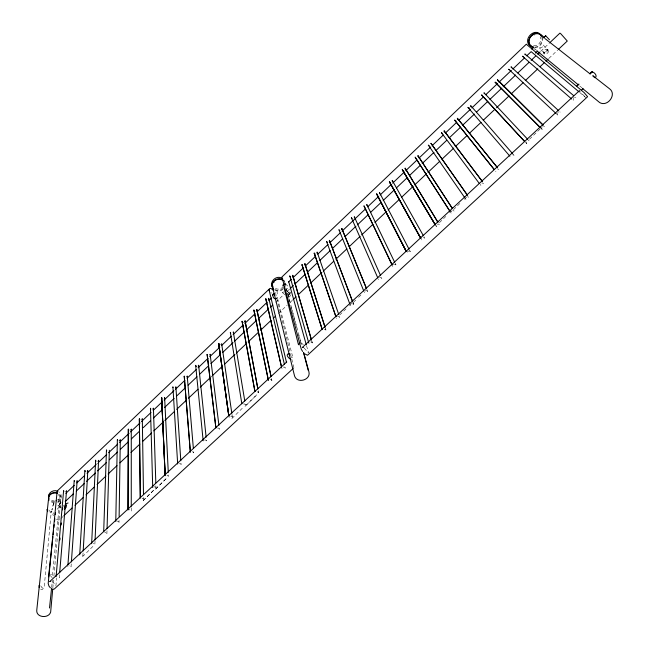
<?xml version="1.0" encoding="UTF-8"?>
<svg xmlns="http://www.w3.org/2000/svg" width="649" height="649" viewBox="0 0 649 649"><rect width="100%" height="100%" fill="white"/><g stroke="black" fill="none" stroke-linecap="round" stroke-linejoin="round"><path stroke-width="0.49" stroke-dasharray="3.25 2.43" d="M131.26 507.794L131.26 511.185L130.692 509.887L129.11 509.806M119.067 520.474L119.035 522.494L118.499 521.228M106.996 530.687L106.898 533.713L106.022 532.294M95.038 540.836L94.859 544.86L94.413 543.692L93.286 543.375M83.08 552.907C82.431 558.976 83.908 553.824 81.166 554.489M71.244 563.892L71.033 566.901L70.449 565.652L68.924 565.571M285.025 284.781L284.96 282.883M59.497 574.803C58.645 580.701 60.316 575.996 57.664 576.369M55.887 586.063L56.585 578.048M52.82 588.035L53.543 580.019M53.899 576.02L60.844 498.919C61.363 496.526 59.603 494.295 57.445 493.475M44.286 586.209L51.239 511.647M59.351 504.281L52.285 577.74L50.679 576.044M51.685 587.167L52.407 580.222M336.458 318.051L336.539 318.578M350.395 304.933L350.436 305.711M364.405 291.953L364.446 292.74M378.489 279.135L378.562 279.662M67.78 566.78L67.942 566.301M436.177 225.471L436.233 226.436M557.166 113.656L557.223 114.411M281.991 368.21L281.95 368.875M58.345 494.741L59.408 495.933L59.911 497.832L59.968 497.191C58.929 500.501 57.08 499.949 59.513 503.016C61.257 506.966 61.882 497.183 57.534 499.422M309.046 343.143L308.973 343.702M480.706 184.146L480.86 185.59M526.282 141.928L526.526 143.567M541.728 127.626L541.956 129.281M229.186 416.991L229.04 417.55M407.174 252.242L407.75 251.479M557.313 113.186L557.556 112.78M573.262 98.226L573.205 100.352M283.248 286.282C281.609 289.454 276.734 290.217 274.332 287.507M274.032 282.631L274.373 282.137M293.916 367.813L277.423 300.576M451.128 211.371L451.534 210.925L448.637 213.732M82.504 556.704L93.31 546.012M231.871 418.532L243.773 406.785M283.97 291.872L282.372 292.496M573.602 97.853L574.43 97.342M53.429 512.71L52.861 514.568L53.689 516.474M339.654 315.041L345.99 308.9M349.511 305.484L350.987 304.057M355.709 300.081L352.156 303.529L353.705 304.478L352.991 302.596M358.581 297.299L361.436 294.532M439.438 222.631L446.553 215.744M453.448 209.684L461.342 202.05M464.157 199.324L466.363 197.182L465.633 198.505L465.925 199.413M529.56 139.17L542.377 126.774M59.489 504.159L61.071 502.651M289.754 301.753L286.363 289.121C290.176 287.726 286.655 284.481 284.684 283.67M96.174 464.538L97.634 463.151M57.112 509.222L60.787 505.741M275.711 302.223L283.816 294.557M287.491 291.068L289.697 288.983M540.69 51.312L549.525 42.948M63.034 506.35L64.397 505.06M287.75 293.746L289.616 291.985M291.19 292.009L288.091 294.938L288.943 295.944M288.051 295.319L290.541 292.975M60.965 518.462L63.18 516.377M210.576 377.394L212.053 375.998M278.38 313.459L287.223 305.119M290.168 302.337L292.383 300.252M548.843 58.41L557.694 50.07M49.024 576.207L51.02 574.535L53.518 575.906M277.748 297.307L276.093 298.856L277.813 297.258L276.474 297.145M283.256 288.261C280.976 290.557 277.05 291.044 274.365 289.178M288.188 296.236L289.835 293.575L286.955 290.979M393.391 264.784L393.886 264.451M365.006 291.068L366.555 290.533L367.723 291.498L366.815 289.34L367.585 291.206M229.519 416.569L230.265 416.114M282.932 289.438C280.449 291.49 276.498 291.644 274.024 289.495M288.724 297.372L290.281 295.895L290.841 294.346M558.116 112.212L558.619 111.928M408.059 251.26L409.308 250.944L410.306 251.593M351.287 303.846L352.123 303.529M337.553 316.623L338.77 316.436L339.792 317.353L338.981 315.154M379.633 277.65L380.858 277.472L381.863 278.421L380.906 276.287M57.712 501.653C61.955 500.33 62.653 493.613 58.556 491.666M57.631 502.577C61.566 501.442 62.409 495.568 58.653 493.654M437.321 224.213L438.546 224.043L439.381 224.684M116.885 521.131L118.467 521.204M104.749 532.367L106.006 532.285M481.834 182.994L483.789 183.351M283.191 367.091L284.449 367.066L285.284 368.145L284.773 366.004M220.611 344.57L219.849 344.668M244.259 322.253L243.318 322.488M204.459 440.038C206.301 439.089 207.193 443.129 206.325 439.162M243.399 403.97L244.624 403.962L245.452 405.008L244.957 402.015M534.289 35.054L534.938 34.851M51.376 511.631L51.944 511.331L50.273 512.888L48.578 512.483M59.497 519.849L58.061 519.963L56.203 519.078M154.024 486.839L155.411 487.001M179.351 463.548C181.12 463.183 181.477 466.428 180.933 462.729M97.415 461.488L96.596 461.52M217.48 428.064C220.068 427.18 219.459 432.275 219.046 426.247M270.235 379.381L271.387 379.641L271.907 380.525L271.282 377.58M394.414 264.265L395.947 264.889M467.41 196.663L468.838 197.191M534.954 47.19C539.376 46.817 542.897 42.226 542.004 37.861M497.442 168.845L498.862 169.397M512.653 154.762L514.065 155.322L512.734 153.797M51.36 511.631L49.632 511.136L48.659 509.676M142.009 498.254L143.007 498.489M192.201 451.769C194.627 451.72 193.491 455.347 193.499 449.992M534.768 47.661C539.489 47.775 543.513 42.907 542.564 38.291M310.733 341.893L312.331 342.94L311.763 340.985M324.427 329.205L325.985 330.13L325.376 328.207M257.118 391.655L258.627 392.815L258.067 389.862M423.416 237.526L424.787 238.191L423.821 236.496M452.726 210.381L454.097 211.063M528.116 140.541L529.146 140.857M543.594 126.231L544.6 126.555M54.922 501.206L52.074 500.501L50.184 498.635M292.504 357.591L291.223 357.161M54.467 502.18L50.322 500.582M54.378 503.097L50.224 501.499M167.069 475.173L168.472 476.382L168.326 473.348M533.583 45.763C538.264 46.671 542.523 40.944 540.114 36.766M231.117 415.985L231.847 416.244M575.298 97.261L575.906 97.577M282.356 292.496L286.266 295.993M61.176 507.607L57.858 505.303L59.465 504.573L60.235 502.01L61.882 503.137M300.852 342.558L303.627 344.935M539.579 47.961L542.102 47.255L543.083 44.74L547.707 50.354L546.555 52.05L544.373 53.21L539.481 47.864M559.714 111.847L560.184 112.123M40.611 589.114L42.12 589.56L44.213 587.832L42.217 587.97L40.562 585.585M51.847 581.65L53.567 582.786L55.473 585.39M57.858 505.303L61.103 507.502M143.04 498.513L143.575 499.422L143.543 497.402M304.13 348.002L308.462 352.869M155.444 487.026L155.979 487.943L155.882 484.908M579.662 85.928L581.975 87.826M579.679 92.426L585.877 97.626M231.88 416.269L232.374 417.104M287.004 291.052L289.835 293.575M556.363 113.753L557.832 115.124M534.557 48.935L535.003 49.348M534.646 48.561L536.609 50.468M540.844 128.088L542.272 129.524M584.644 96.474L581.228 92.856M270.82 292.415L271.558 293.186M525.471 142.326L526.842 143.81M283.994 281.098L284.367 281.617M464.789 197.767L466.023 199.511M451.12 213.132L450.844 212.523M283.978 280.206L284.627 281.65M495.917 171.652L495.69 171.214M435.479 225.098L436.517 226.826M275.111 292.529L275.501 293.194M409.373 249.8L410.33 251.642M395.079 263.088L395.971 264.938M392.848 266.609L392.718 266.033M273.456 286.039L273.683 286.566M421.655 239.935L421.534 239.343M284.676 282.177L285.268 284.854M352.853 302.312L353.559 304.186M325.23 327.923L325.839 329.846M311.585 340.579L312.323 342.907M306.555 345.739L308.453 352.553M284.903 283.272L301.534 344.619M291.32 307.577L297.047 328.954M298.613 334.787L301.217 344.505M277.521 298.378L292.512 356.139M275.711 293.729L276.206 295.684M271.436 378.383L271.85 380.355M258.205 390.674L258.57 392.637M231.961 414.24L232.391 417.234M277.009 290.776L277.407 296.244M548.673 51.003C548.437 52.626 546.791 54.029 545.201 54.289C540.447 52.634 552.112 49.486 547.083 50.03L543.513 53.405C541.639 51.003 547.667 46.655 548.673 51.003M53.689 502.902L51.912 510.057L53.689 502.902M143.145 500.598L154.373 489.508L143.145 500.598M155.549 489.127L166.858 477.956L155.549 489.127M244.998 406.379L256.939 394.608L244.998 406.379"/><path stroke-width="0.97" d="M131.26 506.123L131.268 429.176M128.056 509.4L128.324 429.338M127.975 510.017L128.324 429.094L128.835 430.295M457.61 119.1L457.342 118.248L497.45 167.669M119.124 516.434L120.3 439.681L119.684 440.614M115.773 521.334L117.364 439.519L117.753 440.614M107.053 528.675L109.357 450.292M103.694 531.555L106.468 449.879L106.704 450.779M497.872 80.857L497.507 79.851L542.962 124.997M95.079 539.83L98.583 460.319L98.34 460.904M57.372 491.147C52.747 489.176 46.801 493.67 48.935 498.732M91.639 543.716L95.646 460.165L95.728 460.749M525.211 54.889L524.887 53.891L573.619 95.614M83.194 550.896L87.826 470.533L87.226 471.434M257.831 388.702L245.054 320.76L245.014 321.442M79.705 554.79L84.897 470.379L85.303 471.45M271.022 376.42L256.866 309.541L256.688 310.465M71.39 561.888L77.142 480.682L76.915 481.258M67.926 564.776L74.221 480.536L74.302 481.112M59.667 572.799L66.531 490.758L65.898 491.682M56.09 576.685L63.61 490.62L63.862 491.504M59.886 539.992L60.057 537.989M61.184 524.968L61.363 522.964M62.491 509.944L62.661 507.94M52.731 589.032L50.654 612.064C48.789 618.789 35.971 617.734 36.758 610.238L48.732 497.061C49.713 493.467 54.232 492.202 57.445 493.475M49.511 608.008L51.587 588.156M52.902 536.691L48.586 576.839M53.113 534.727L53.551 530.663M53.875 527.686L54.2 524.643M54.524 521.658L54.849 518.624M55.279 514.625L55.498 512.596M48.772 495.114L48.602 496.574M366.953 205.498L366.872 204.638M405.219 169.154L405.163 168.261L437.824 222.112M418.199 156.62L417.932 155.695L452.207 208.24M444.322 132.015L444.111 130.822L482.426 181.59M470.866 106.801L470.671 105.584L512.596 153.651M131.268 429.265L130.895 430.003M484.341 93.781L484.016 92.734L527.783 139.405M221.633 343.646L231.815 413.235M233.307 332.515L233.316 331.907L244.787 401.017M46.963 509.465L47.661 511.655M341.853 229.422L341.845 228.578L366.434 288.399M354.338 217.561L354.338 216.709L380.63 275.663M379.576 193.589L379.543 192.599M392.329 181.477L392.304 180.479M164.505 397.975L164.619 397.496L168.278 472.334M316.996 253.191L317.126 252.063L338.656 314.205M329.303 241.501L329.441 240.357L352.496 301.379M64.592 507.486L65.2 505.449M175.603 387.526L175.887 386.796L180.803 460.733M186.944 376.761L187.22 376.022L193.329 447.988M209.935 354.873L210.138 354.265L218.916 425.241M304.673 264.938L304.892 263.689L324.93 326.974M66.62 504.695L66.125 507.267L64.543 509.278M39.102 585.406L39.208 587.669M141.928 419.522L142.309 418.686L143.494 494.376M198.221 366.06L198.643 365.176L206.122 437.158M268.345 299.465L268.767 298.24L284.359 364.219M292.358 276.644L292.748 275.225L311.488 340.019L292.829 275.687M274.835 295.246C272.345 290.501 271.712 299.221 275.979 298.97M272.466 295.271L274.251 293.559M545.679 35.768L549.46 39.759M531.709 49.048L533.762 47.069L533.738 47.693M283.994 284.319L282.842 285.39L284.108 284.221M543.7 37.666L545.72 35.736L543.651 37.666L544.211 37.91M65.833 493.345L74.262 485.347M76.785 482.945L84.484 475.636M87.007 473.243L95.768 464.927M98.372 462.461L106.72 454.535M108.594 452.751L117.672 444.135M119.554 442.35L129.054 433.329M130.514 431.942L140.03 422.913M141.49 421.526L150.998 412.496M153.196 410.411L161.974 402.08M164.173 399.995L173.94 390.722M175.408 389.335L184.908 380.314M187.099 378.229L196.363 369.443M198.067 367.821L208.061 358.329M209.757 356.723L219.76 347.231M221.447 345.625L231.458 336.125M233.137 334.527L243.156 325.019M244.827 323.437L255.049 313.727M257.045 311.836L267.283 302.118M268.743 300.73L271.671 297.956M291.433 279.192L288.505 281.974L288.643 281.455L306.287 344.765M292.902 277.796L303.156 268.061M305.354 265.976L315.617 256.233M317.815 254.148L328.078 244.405M329.676 242.888L340.538 232.577M341.999 231.19L365.557 208.824M367.659 206.836L378.667 196.387M380.136 194.992L391.225 184.462M392.613 183.148L404.359 171.993M405.828 170.598L416.901 160.092M419.043 158.056L430.79 146.909M432.25 145.514L443.299 135.024M445.465 132.972L456.482 122.515M458.648 120.454L470.363 109.34M471.831 107.945L483.546 96.823M485.744 94.738L497.459 83.624M498.919 82.228L511.371 70.416M512.807 69.045L524.546 57.907M526.704 55.855L531.142 51.652L578.9 91.777M65.208 501.555L73.305 493.889M76.249 491.106L84.346 483.44M86.552 481.347L95.387 472.983M97.593 470.89L106.428 462.526M109.373 459.743L117.469 452.077M120.414 449.286L128.51 441.62M131.455 438.829L139.551 431.163M143.226 427.683L150.584 420.706M153.529 417.924L162.364 409.56M164.57 407.467L174.143 398.405M176.35 396.312L185.184 387.948M188.129 385.165L196.955 376.801M199.9 374.011L208.735 365.647M210.941 363.554L220.514 354.5M222.721 352.407L233.023 342.648M234.5 341.252L244.065 332.191M246.271 330.106L255.844 321.044M258.789 318.253L268.353 309.192M270.56 307.099L272.775 305.014M290.436 288.286L293.38 285.495M294.849 284.1L305.16 274.34M307.366 272.256L317.669 262.496M319.876 260.403L330.179 250.644M332.393 248.559L342.696 238.8M344.903 236.707L355.944 226.25M357.412 224.862L368.454 214.405M370.668 212.312L380.971 202.553M383.178 200.468L394.219 190.011M396.425 187.918L407.467 177.461M409.673 175.376L419.976 165.617M422.191 163.524L433.962 152.377M436.177 150.284L446.48 140.525M449.424 137.734L460.466 127.285M462.672 125.192L474.443 114.037M476.658 111.953L487.699 101.495M489.906 99.402L501.677 88.248M503.153 86.861L515.663 75.008M517.87 72.915L528.911 62.466M531.125 60.373L535.539 56.187M537.745 54.102L539.952 52.009M550.263 42.25L559.917 33.123L560.809 33.78L567.275 41.041L558.424 49.381M63.918 515.679L72.023 508.037M74.968 505.263L83.08 497.613M86.025 494.838L94.129 487.188M97.082 484.414L105.925 476.074M108.132 473.989L116.982 465.649M119.927 462.867L128.77 454.527M130.984 452.442L139.827 444.103M142.772 441.328L151.615 432.988M153.829 430.904L163.41 421.866M164.878 420.479L174.459 411.442M176.674 409.357L186.255 400.319M188.461 398.235L198.042 389.205M200.257 387.12L209.838 378.083M212.783 375.309L222.364 366.271M224.578 364.186L234.897 354.459M236.366 353.064L245.947 344.035M248.161 341.95L258.48 332.223M260.687 330.138L271.006 320.403M273.221 318.318L275.427 316.233M293.113 299.554L296.066 296.78M298.272 294.695L308.591 284.96M310.806 282.875L321.855 272.458M323.332 271.063L333.651 261.336M335.858 259.251L346.915 248.827M349.13 246.742L360.179 236.317M361.655 234.93L372.713 224.505M374.919 222.42L386.715 211.298M388.183 209.911L399.24 199.486M401.455 197.401L413.243 186.279M414.719 184.892L426.507 173.77M427.983 172.383L439.771 161.26M441.985 159.183L453.781 148.061M455.249 146.674L467.045 135.552M469.251 133.467L481.047 122.345M483.254 120.26L495.049 109.146M496.526 107.75L509.051 95.938M511.258 93.854L523.053 82.739M525.26 80.654L537.794 68.835M540 66.75L544.422 62.58M545.898 61.193L548.113 59.108M535.433 53.048L537.494 51.133M299.976 343.159L298.662 344.359M590.063 73.759L592.391 71.666L590.087 73.767C591.523 68.478 599.051 76.282 594.865 77.693M286.728 361.931L49.705 581.593L50.289 581.374M576.58 86.293L578.794 84.248M577.164 85.757L578.916 84.135M293.178 368.502L54.289 589.024L52.983 589.243M581.342 90.219L583.029 88.67L582.364 88.369L599.692 102.574C607.691 107.353 617.377 94.129 609.322 88.605L592.813 75.714L594.005 77.012M56.074 500.777L56.779 500.468M152.791 409.17L153.432 408.132L155.817 482.888M65.752 503.778L68.08 502.991M469.616 108.067L468.059 107.629M455.906 120.803L454.746 120.276M482.605 95.427L481.696 95.135M496.128 82.601L495.203 82.301M509.733 69.678L508.808 69.37M523.419 56.658L522.518 56.341M533.502 47.166C522.818 44.927 532.342 27.931 540.398 34.705M390.406 182.653L389.53 182.044L420.958 238.556M429.224 145.806L428.413 145.303M442.318 133.337L441.531 132.834M533.34 47.474C518.616 42.672 536.058 23.202 542.377 37.585M57.51 493.078C53.186 490.863 46.363 495.219 49.089 500.152M254.789 311.22L253.897 310.19L268.386 380.298L253.881 309.987M302.685 265.53L302.004 264.776M315.146 254.01L314.23 253.167M327.453 242.32L326.536 241.469M303.416 347.564L302.458 347.353L579.476 90.625L579.963 91.363M339.841 230.549L339.167 230.119M352.083 218.599L351.409 217.821M377.304 194.635L376.785 194.165M196.42 366.482L195.649 365.428M290.354 359.124C288.067 357.964 285.146 353.786 289.13 353.689M290.492 277.034L289.835 276.198M266.52 299.879L265.782 298.889L281.504 366.928M283.256 280.717C279.021 276.774 270.828 281.001 272.483 286.834L294.557 375.99C297.153 383.989 311.041 380.071 308.924 371.885L303.643 352.407M283.061 280.181C278.608 276.369 270.406 280.952 272.312 286.826M544.333 37.999C536.699 26.674 521.666 40.335 533.178 47.783L530.509 45.56M305.038 353.997L307.512 355.263L587.596 96.701L584.124 92.588L526.298 44.213L281.934 276.977L301.233 349.081L302.588 351.425M545.241 38.753L590.168 73.954M282.672 278.778C277.001 274.081 268.329 281.796 272.807 288.002M139.835 419.789L139.357 418.946M537.161 51.052L578.121 84.662M531.791 46.631L533.072 47.718M522.421 56.236L571.688 99.029M511.136 66.904L558.7 110.752M273.172 290.208L271.039 288.489L269.96 288.375L57.161 491.066L48.188 583.548L48.983 586.152L50.419 587.856M508.711 69.256L556.039 113.494M364.446 206.544L364.121 206.195L392.272 265.165M497.54 79.876L543.181 125.135M540.13 127.374L495.106 82.188L540.536 127.853M524.79 141.596L481.599 95.022L524.481 141.36M540.374 34.746L541.234 35.857M467.953 107.442L509.879 156.182M511.161 66.928L511.493 67.796M150.852 409.162L150.463 408.383M273.148 288.537L273.562 289.04M161.836 398.291L161.65 397.748L165.146 474.987L161.65 397.659L165.122 475.685M457.472 118.467L497.459 167.677M494.132 169.413L454.641 120.097L494.043 169.308M184.624 377.069L184.243 376.274M207.364 355.117L207.136 354.508M219.086 344.319L218.705 343.508L228.813 415.871L218.705 343.41L228.756 415.547M230.728 333.253L230.371 332.556M242.45 322.115L242.093 321.409L254.96 391.59L242.077 321.214M444.241 131.041L482.572 181.744M441.425 132.656L479.165 183.286M431.106 143.518L467.093 194.716M467.531 195.398L430.977 143.299L431.196 143.697M428.308 145.125L464.311 197.053M418.07 155.906L452.434 208.516M415.279 157.504L450.122 211.542M415.133 157.131L449.879 211.209M272.969 287.823L272.345 286.712M405.122 168.205L437.848 222.161M434.96 224.238L402.348 169.795L435.244 224.781L402.202 169.421M269.611 290.857L269.011 289.649L286.558 362.677L286.534 362.199M392.264 180.422L423.326 235.611M420.722 238.24L389.359 181.631L420.674 238.167M289.795 355.392L289.235 354.046M379.503 192.55L408.927 248.956M406.112 251.041L376.761 194.116L406.315 251.593L376.607 193.751M366.831 204.589L394.665 262.237M363.951 205.782L392.028 264.857M351.385 217.731L377.848 277.991M341.885 228.732L366.571 288.691M338.9 229.592L363.789 291.052M329.481 240.519L352.277 300.714M326.504 241.371L349.827 303.992M335.987 316.85L314.197 253.069L335.89 316.68M173.032 387.477L172.91 387.047M304.933 263.835L325.068 327.25M322.253 329.611L301.98 264.687L322.147 329.416M289.787 275.833L308.697 342.737M303.464 352.358L308.21 370.344M283.816 286.882L298.491 344.789M265.774 298.686L281.512 366.953M256.907 309.833L271.071 376.598M245.095 321.052L257.888 388.881M230.354 332.361L241.842 403.783M195.657 365.33L203.161 440.776M190.327 451.599L184.243 376.177L190.344 452.288M172.91 386.95L177.68 464.027M150.471 408.286L152.718 487.553M140.33 498.026L139.357 418.848L140.257 497.71M215.89 427.853L207.145 354.427L215.882 427.829"/></g></svg>
